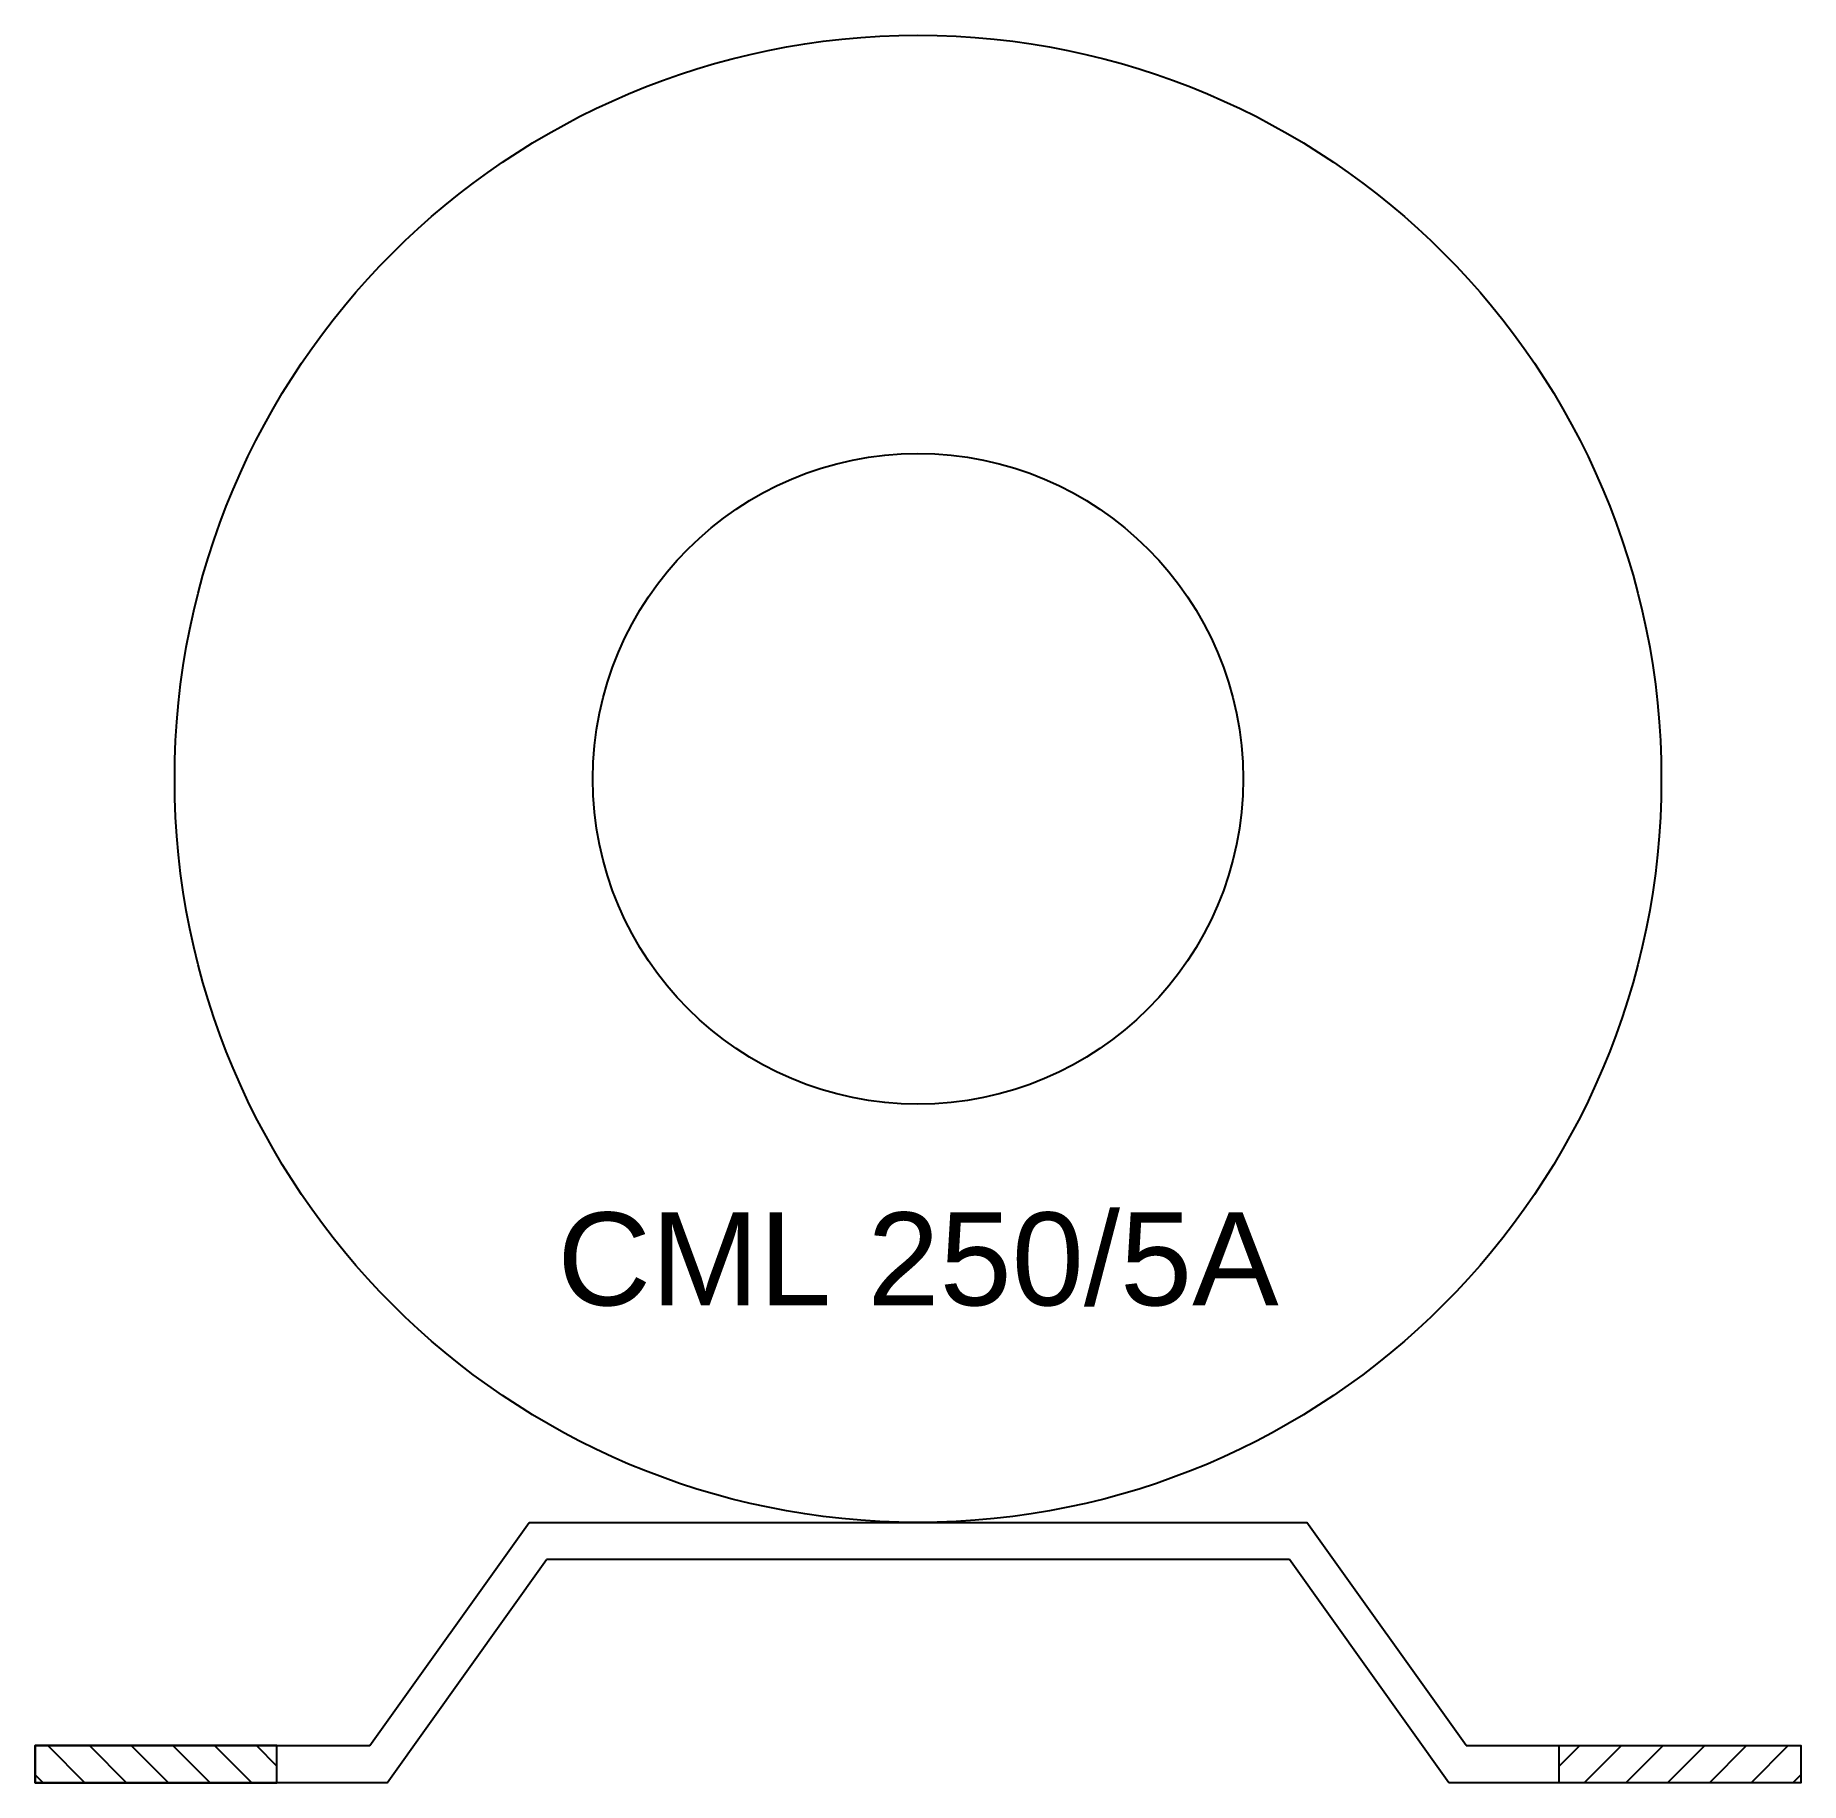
# Model space of a CAD drawing. Header units: millimetres. Extents: x 0 to 95, y 0 to 94.
import ezdxf

# ---------------------------------------------------------------- set-up
doc = ezdxf.new("R2010")
doc.units = ezdxf.units.MM

# ---------------------------------------------------------------- blocks, each defined once
blk = doc.blocks.new('CML250A-1')
h = blk.add_hatch()
h.set_pattern_fill('ANSI31', color=85, scale=0.5, style=0)
h.set_pattern_definition([(135, (80689.8664, -41784.7283), (1.122532015, 1.122532015), [])])
h.paths.add_polyline_path([(13, 2), (13, 0), (0, 0), (0, 2)])
h = blk.add_hatch()
h.set_pattern_fill('ANSI31', color=85, scale=0.5, style=0)
h.set_pattern_definition([(45, (-80594.8664, -41784.7283), (-1.122532015, 1.122532015), [])])
h.paths.add_polyline_path([(82, 2), (82, 0), (95, 0), (95, 2)])
at = {"color": 85}
for p, q in [((18, 2), (26.568, 14)), ((26.568, 14), (68.432, 14)), ((77, 2), (68.432, 14)), ((18.932, 0), (27.5, 12)), ((67.5, 12), (27.5, 12)), ((76.068, 0), (67.5, 12))]:
    blk.add_line(p, q, dxfattribs=at)
for points in [[(18.932, 0), (0, 0), (0, 2), (18, 2)], [(77, 2), (95, 2), (95, 0), (76.068, 0)]]:
    blk.add_lwpolyline(points, dxfattribs=at)
for points in [[(13, 2), (0, 2), (0, 0), (13, 0)], [(82, 2), (95, 2), (95, 0), (82, 0)]]:
    blk.add_lwpolyline(points, close=True, dxfattribs=at)
for radius in [40, 17.5]:
    blk.add_circle((47.5, 54), radius, dxfattribs=at)
at = {"color": 85, "insert": (47.5, 28.141), "char_height": 5, "attachment_point": 5}
blk.add_mtext('{\\fArial|b0|i0|c0|p34;CML 250/5A}', dxfattribs=at)

msp = doc.modelspace()

# ---------------------------------------------------------------- block references
at = {"color": 1}
msp.add_blockref('CML250A-1', (0, 0), dxfattribs=at)

doc.saveas('drawing.dxf')
